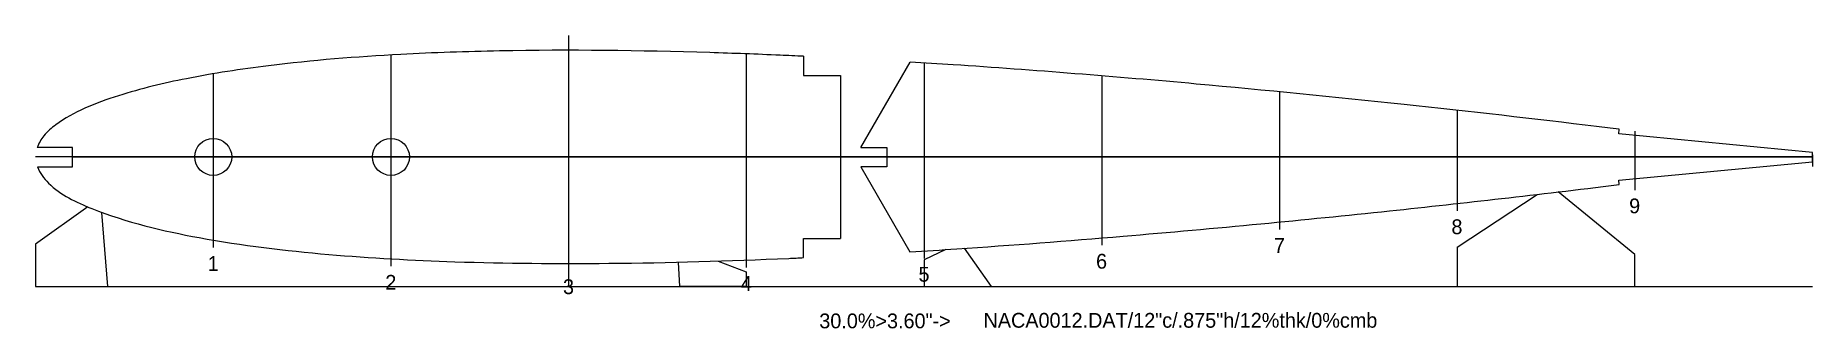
# Model space of a CAD drawing. Header units: inches. Extents: x 0 to 12, y -1.2 to 0.8.
import ezdxf
from ezdxf.lldxf.tags import DXFTag

# ---------------------------------------------------------------- set-up
doc = ezdxf.new("R2010")
doc.units = ezdxf.units.IN
doc.header["$MEASUREMENT"] = 0
for name, color, linetype in [('1', 7, 'Continuous'), ('Default', 7, 'Continuous'), ('TEXT', 7, 'Continuous')]:
    doc.layers.add(name, color=color, linetype=linetype)
tags = doc.linetypes.add('DOT2', pattern=[0.125, 0, -0.125]).pattern_tags.tags
tags[6:7] = [DXFTag(74, 4), DXFTag(75, 0), DXFTag(340, '0'), DXFTag(46, 0.0), DXFTag(50, 0.0), DXFTag(44, 0.0), DXFTag(45, 0.0)]
tags[4:5] = [DXFTag(74, 4), DXFTag(75, 0), DXFTag(340, '0'), DXFTag(46, 0.0), DXFTag(50, 0.0), DXFTag(44, 0.0), DXFTag(45, 0.0)]

# ---------------------------------------------------------------- blocks, each defined once
blk = doc.blocks.new('SE')
at = {"layer": '1', "color": 7, "linetype": 'DOT2'}
blk.add_line((0, 1.1736), (0, 0), dxfattribs=at)
blk = doc.blocks.new('SE1')
at = {"layer": '1', "color": 7, "linetype": 'DOT2'}
blk.add_line((0, 1.4266), (0, 0), dxfattribs=at)
blk = doc.blocks.new('SE2')
at = {"layer": '1', "color": 7, "linetype": 'DOT2'}
blk.add_line((0, 1.4902), (0, 0), dxfattribs=at)
blk = doc.blocks.new('SE3')
at = {"layer": '1', "color": 7, "linetype": 'DOT2'}
blk.add_line((0, 1.4424), (0, 0), dxfattribs=at)
blk = doc.blocks.new('SE4')
at = {"layer": '1', "color": 7, "linetype": 'DOT2'}
blk.add_line((0, 1.3204), (0, 0), dxfattribs=at)
blk = doc.blocks.new('SE5')
at = {"layer": '1', "color": 7, "linetype": 'DOT2'}
blk.add_line((0, 1.145), (0, 0), dxfattribs=at)
blk = doc.blocks.new('SE6')
at = {"layer": '1', "color": 7, "linetype": 'DOT2'}
blk.add_line((0, 0.9292), (0, 0), dxfattribs=at)
blk = doc.blocks.new('SE7')
at = {"layer": '1', "color": 7, "linetype": 'DOT2'}
blk.add_line((0, 0.6796), (0, 0), dxfattribs=at)
blk = doc.blocks.new('SE8')
at = {"layer": '1', "color": 7, "linetype": 'DOT2'}
blk.add_line((0, 0.3974), (0, 0), dxfattribs=at)
blk = doc.blocks.new('SE9')
at = {"layer": '1', "color": 7, "linetype": 'DOT2'}
blk.add_line((0, 0.0802), (0, 0), dxfattribs=at)
blk = doc.blocks.new('SE10')
at = {"layer": '1', "color": 7, "linetype": 'DOT2'}
blk.add_line((12, 0), (0, 0), dxfattribs=at)

msp = doc.modelspace()

# ---------------------------------------------------------------- linework, layer by layer
at = {"color": 7, "linetype": 'Continuous'}
msp.add_line((0, -0.875), (12, -0.875), dxfattribs=at)
at = {"layer": '1', "color": 7, "linetype": 'DOT2'}
for p, q in [((3.6, 0.82), (3.6, -0.875)), ((0.25, 0), (12, 0))]:
    msp.add_line(p, q, dxfattribs=at)
at = {"layer": 'Default', "color": 7, "linetype": 'Continuous'}
for p, q in [((5.187, 0.68), (5.187, 0.55)), ((5.573, 0.063), (5.906, 0.641)), ((5.187, 0.55), (5.437, 0.55)), ((5.437, 0.55), (5.437, -0.55)), ((10.692, 0.156), (10.695, 0.187)), ((12, 0.031), (10.692, 0.156)), ((0.25, 0.063), (0.011, 0.063)), ((0.25, 0), (0.25, 0.063)), ((0.25, -0.067), (0.25, 0)), ((5.5, 0), (5.5, 0)), ((5.573, 0.063), (5.75, 0.063)), ((5.75, 0.063), (5.75, -0.067)), ((12, -0.032), (12, 0.031)), ((0.013, -0.067), (0.25, -0.067)), ((5.75, -0.067), (5.573, -0.067)), ((5.573, -0.067), (5.904, -0.641)), ((10.692, -0.156), (12, -0.032)), ((10.8, -0.659), (10.282, -0.236)), ((10.694, -0.187), (10.692, -0.156)), ((0.354, -0.338), (0, -0.59)), ((9.6, -0.609), (10.14, -0.253)), ((0.488, -0.875), (0.448, -0.375)), ((0, -0.59), (0, -0.875)), ((5.187, -0.68), (5.187, -0.55)), ((5.187, -0.55), (5.437, -0.55)), ((4.35, -0.875), (4.343, -0.711)), ((4.611, -0.703), (4.8, -0.777)), ((6.148, -0.626), (6, -0.696)), ((6, -0.696), (6, -0.875)), ((6.455, -0.875), (6.274, -0.617)), ((9.6, -0.609), (9.6, -0.875)), ((10.8, -0.875), (10.8, -0.659)), ((4.8, -0.777), (4.8, -0.875)), ((0, -0.875), (0.488, -0.875)), ((4.8, -0.875), (4.35, -0.875)), ((6, -0.875), (6.455, -0.875)), ((9.6, -0.875), (10.8, -0.875))]:
    msp.add_line(p, q, dxfattribs=at)
for centre in [(1.2, 0), (2.4, 0)]:
    msp.add_circle(centre, 0.125, dxfattribs=at)
for points, knots in [([(5.187, 0.68), (5.134, 0.682), (4.923, 0.692), (4.239, 0.717), (3.385, 0.728), (2.39, 0.694), (1.683, 0.638), (1.047, 0.541), (0.632, 0.443), (0.336, 0.336), (0.164, 0.245), (0.057, 0.151), (0.021, 0.092), (0.011, 0.063)], [0, 0, 0, 0, 0.029835, 0.119018, 0.385888, 0.511456, 0.679928, 0.785292, 0.87422, 0.919873, 0.962357, 0.98283, 1, 1, 1, 1]), ([(10.695, 0.187), (10.639, 0.194), (10.181, 0.25), (9.199, 0.362), (7.764, 0.504), (6.648, 0.594), (6.003, 0.635), (5.906, 0.641)], [0, 0, 0, 0, 0.032083, 0.304092, 0.597208, 0.939568, 1, 1, 1, 1]), ([(0.013, -0.067), (0.028, -0.109), (0.129, -0.238), (0.506, -0.416), (1.145, -0.568), (1.97, -0.667), (2.894, -0.717), (3.93, -0.725), (4.716, -0.702), (5.153, -0.682), (5.187, -0.68)], [0, 0, 0, 0, 0.024916, 0.088718, 0.230257, 0.396081, 0.556628, 0.752528, 0.98105, 1, 1, 1, 1]), ([(5.904, -0.641), (6.01, -0.635), (6.49, -0.604), (7.28, -0.543), (8.256, -0.455), (9.103, -0.37), (9.925, -0.279), (10.403, -0.222), (10.694, -0.187)], [0, 0, 0, 0, 0.066009, 0.300171, 0.494138, 0.675784, 0.833954, 1, 1, 1, 1])]:
    msp.add_open_spline(points, degree=3, knots=knots, dxfattribs=at)

# ---------------------------------------------------------------- block references
at = {"layer": '1', "color": 7}
for name, p in [('SE2', (3.6, -0.77)), ('SE1', (2.4, -0.738)), ('SE3', (4.8, -0.746)), ('SE4', (6, -0.685)), ('SE', (1.2, -0.612)), ('SE5', (7.2, -0.597)), ('SE6', (8.4, -0.49)), ('SE7', (9.6, -0.365)), ('SE8', (10.8, -0.224)), ('SE10', (0, 0)), ('SE9', (12, -0.065))]:
    msp.add_blockref(name, p, dxfattribs=at)

# ---------------------------------------------------------------- texts
at = {"layer": 'TEXT', "char_height": 0.1, "attachment_point": 7}
for s, insert, width in [('{\\fSETxt|b0||i0||c0|p34;\\C7;\\W1.;9\\P}', (10.762, -0.382), 0.09259), ('{\\fSETxt|b0||i0||c0|p34;\\C7;\\W1.;8\\P}', (9.562, -0.523), 0.09259), ('{\\fSETxt|b0||i0||c0|p34;\\C7;\\W1.;7\\P}', (8.363, -0.648), 0.09259), ('{\\fSETxt|b0||i0||c0|p34;\\C7;\\W1.;1\\P}', (1.163, -0.77), 0.06111), ('{\\fSETxt|b0||i0||c0|p34;\\C7;\\W1.;6\\P}', (7.162, -0.756), 0.09259), ('{\\fSETxt|b0||i0||c0|p34;\\C7;\\W1.;2\\P}', (2.362, -0.897), 0.09259), ('{\\fSETxt|b0||i0||c0|p34;\\C7;\\W1.;3\\P}', (3.562, -0.928), 0.09259), ('{\\fSETxt|b0||i0||c0|p34;\\C7;\\W1.;4\\P}', (4.763, -0.905), 0.09259), ('{\\fSETxt|b0||i0||c0|p34;\\C7;\\W1.;5\\P}', (5.963, -0.844), 0.09259), ('{\\fSETxt|b0||i0||c0|p34;\\C7;\\W1.;30.0%>3.60"->\\P}', (5.293, -1.159), 0.97593), ('\\P{\\fSETxt|b0||i0||c0|p34;\\C7;\\W1.;NACA0012.DAT/12"c/.875"h/12%thk/0%cmb\\P}', (6.402, -1.155), 3.10185)]:
    msp.add_mtext(s, dxfattribs=dict(at, insert=insert, width=width))

doc.saveas('drawing.dxf')
